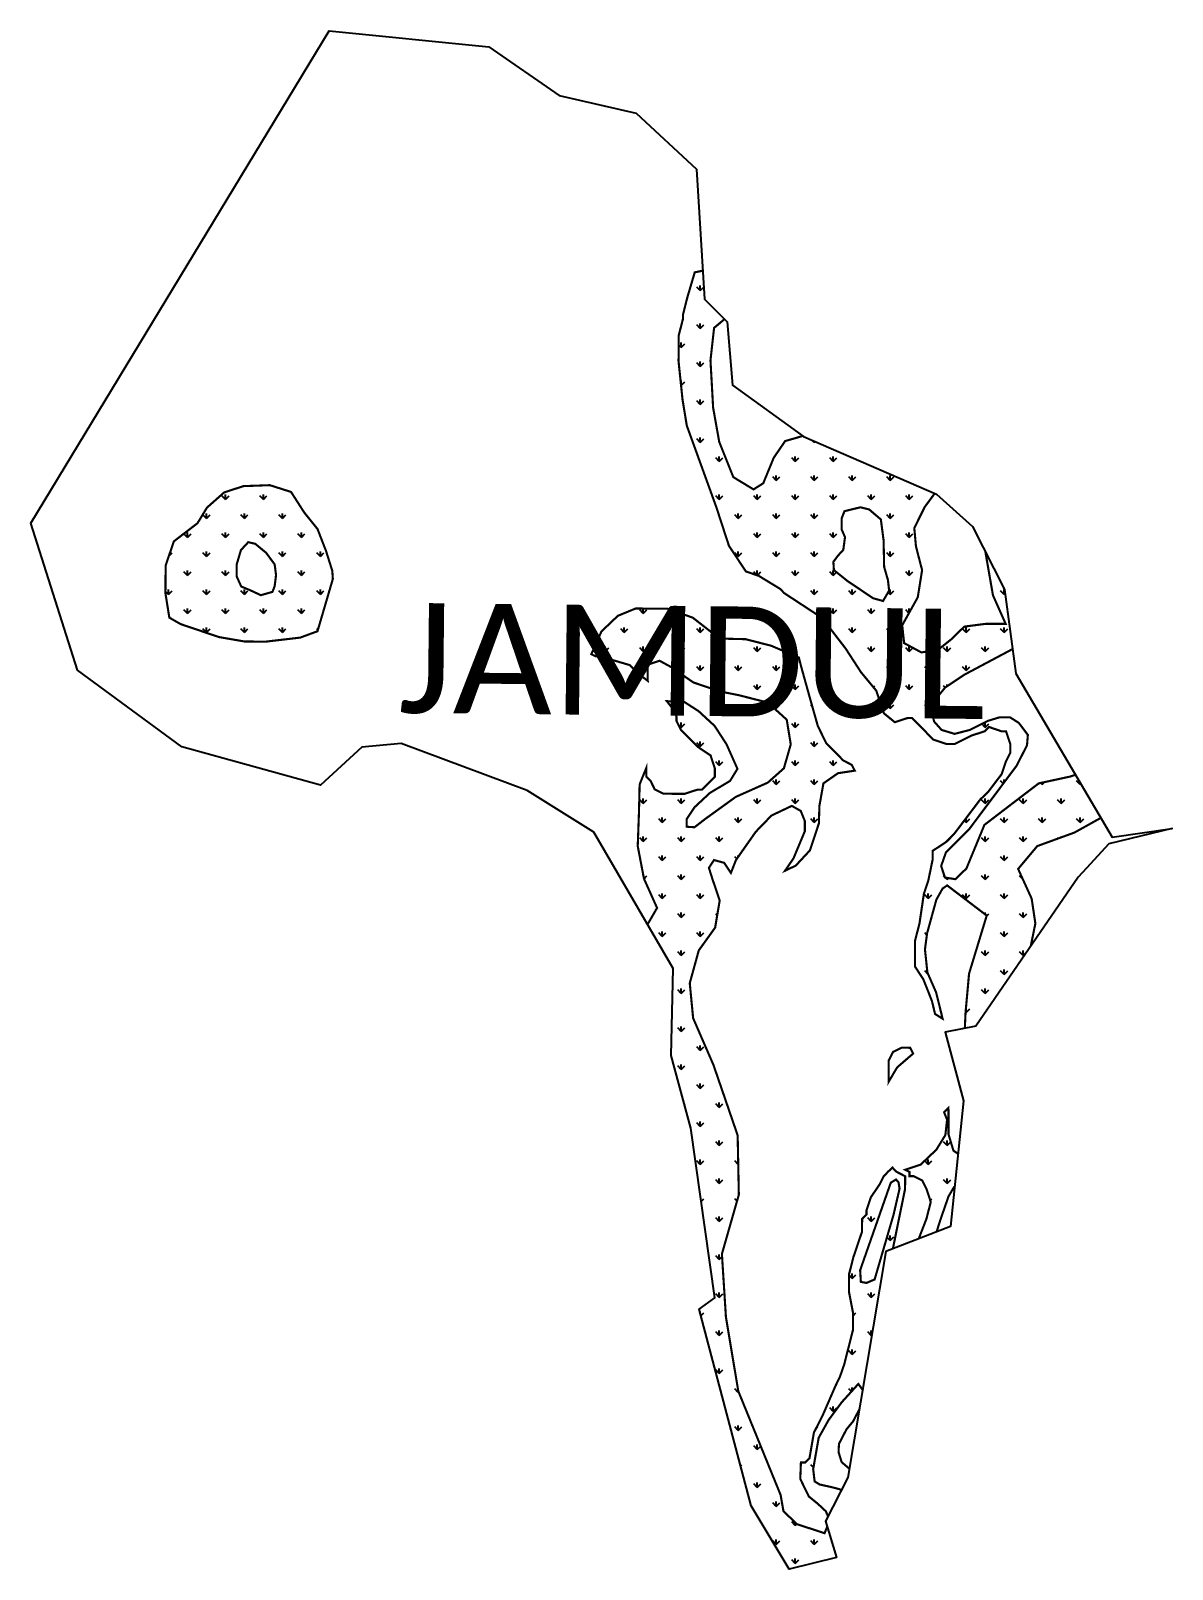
# Model space of a CAD drawing. Header units: metres. Extents: x 332876 to 333955, y 1790909 to 1792363.
import ezdxf

# ---------------------------------------------------------------- set-up
doc = ezdxf.new("R2010")
doc.units = ezdxf.units.M
doc.layers.add('MANGROOVES BUFFER ZONE', color=120, linetype='Continuous')
doc.layers.add('VILLAGE NAME', color=250, linetype='Continuous')

msp = doc.modelspace()

# ---------------------------------------------------------------- hatches: boundary and pattern name
at = {"layer": 'MANGROOVES BUFFER ZONE'}
h = msp.add_hatch(dxfattribs=at)
h.set_pattern_fill('GRASS', color=256)
h.paths.add_polyline_path([(333749.9, 1791561.4), (333740.1, 1791563), (333736.5, 1791573.8), (333741.1, 1791586.9), (333763.4, 1791609.2), (333807.9, 1791668.7), (333817.7, 1791688), (333818.5, 1791697.8), (333809.9, 1791709.2), (333801.5, 1791714.5), (333791.9, 1791714.5), (333780.5, 1791711), (333763.7, 1791702.5), (333749.2, 1791698.8), (333736.9, 1791702.5), (333729.9, 1791710.4), (333727.5, 1791720.3), (333733.2, 1791734), (333740.4, 1791742.7), (333758.6, 1791754.8), (333812.8, 1791783.6), (333866, 1791668.2), (333868.1, 1791661.8), (333858.9, 1791658.5), (333828.8, 1791652), (333803.9, 1791633), (333777.4, 1791612.7), (333760.4, 1791571.5)], flags=16)
h.paths.add_polyline_path([(333681.6, 1791824.4), (333672.2, 1791827), (333648.2, 1791843.1), (333635.1, 1791853.6), (333634.6, 1791861.4), (333638.8, 1791867.1), (333644, 1791872.8), (333645.6, 1791884.8), (333642.4, 1791892.1), (333642.4, 1791902.5), (333645.1, 1791909.3), (333660.2, 1791913), (333668.5, 1791910.9), (333679.5, 1791901.5), (333682.1, 1791881.7), (333682.6, 1791856.7), (333686.2, 1791844.2), (333687.3, 1791834.3)], flags=16)
h.paths.add_polyline_path([(333749.1, 1791271), (333752.4, 1791301.9), (333748.1, 1791304.8), (333743.5, 1791320.2), (333743.4, 1791345.2), (333739.3, 1791341.1), (333742.1, 1791334), (333740.5, 1791319.5), (333732, 1791305.7), (333717.2, 1791291.6), (333702.6, 1791286.7), (333706.6, 1791284.6), (333706.6, 1791280.6), (333710.6, 1791280.6), (333718.7, 1791276.5), (333722.7, 1791268.4), (333726.7, 1791256.2), (333722.5, 1791240), (333715.3, 1791221.5), (333732.2, 1791228), (333735.6, 1791238.8), (333743.5, 1791261.6)])
h.paths.add_polyline_path([(333534.3, 1792088.3), (333512.8, 1792109.9), (333511.2, 1792136.7), (333503.5, 1792135.1), (333496.6, 1792111.7), (333492.5, 1792095.5), (333492.5, 1792091.5), (333488.3, 1792075.3), (333488.2, 1792051), (333492, 1792014.5), (333496, 1791990.2), (333523.9, 1791913.2), (333535.8, 1791876.7), (333551.9, 1791852.3), (333564, 1791848.2), (333584.2, 1791835.9), (333588.2, 1791831.8), (333623.9, 1791808.4), (333646.3, 1791779.3), (333660.7, 1791757.1), (333675.1, 1791739.7), (333682.5, 1791718.1), (333692.7, 1791709.8), (333704.9, 1791713.8), (333709, 1791713.8), (333713, 1791709.7), (333721, 1791701.6), (333729.1, 1791693.4), (333741.2, 1791689.3), (333749.3, 1791689.2), (333765.5, 1791697.3), (333777.7, 1791701.2), (333781.8, 1791705.3), (333793.9, 1791701.1), (333797.9, 1791701.1), (333801.9, 1791689), (333801.9, 1791680.9), (333797.8, 1791672.8), (333793.7, 1791660.7), (333781.4, 1791644.5), (333773.3, 1791636.5), (333761.1, 1791620.4), (333748.8, 1791604.2), (333740.7, 1791596.2), (333728.5, 1791588.2), (333728.5, 1791580.1), (333724.3, 1791559.8), (333720.2, 1791547.7), (333716, 1791519.4), (333711.8, 1791503.2), (333711.8, 1791491.1), (333711.7, 1791478.9), (333719.7, 1791466.7), (333727.7, 1791446.5), (333730.8, 1791433.9), (333737.9, 1791429.5), (333731.7, 1791454.5), (333723.5, 1791473.2), (333721.2, 1791495.1), (333723.2, 1791510.2), (333732, 1791542.1), (333737.9, 1791552.6), (333742.2, 1791555.5), (333779.6, 1791527), (333762.9, 1791472.1), (333759.6, 1791435.5), (333758.9, 1791420.5), (333769.4, 1791422.6), (333821.2, 1791498), (333825.6, 1791519.5), (333822.1, 1791543), (333809.3, 1791571.1), (333827.4, 1791592.7), (333862.6, 1791605.5), (333887.4, 1791619.3), (333863.4, 1791660.1), (333868.1, 1791661.8), (333866, 1791668.2), (333812.8, 1791783.6), (333804.1, 1791779), (333796.5, 1791835.2), (333766, 1791894.7), (333732.2, 1791925.4), (333606.4, 1791979.9), (333539.2, 1792028.3)])
h.paths.add_polyline_path([(333778.4, 1791870.5), (333766, 1791894.7), (333732.2, 1791925.4), (333730.2, 1791926.2), (333730.2, 1791925.8), (333721, 1791913.3), (333711.1, 1791893.4), (333712.7, 1791876), (333718.5, 1791853.6), (333714.4, 1791827.9), (333699.7, 1791801.5), (333701.5, 1791784.6), (333717.8, 1791775.8), (333733.4, 1791778.1), (333746.1, 1791788.2), (333758.4, 1791800.2), (333778.6, 1791802.8), (333797.5, 1791802.8), (333785.5, 1791829.8)])
h.paths.add_polyline_path([(333534.3, 1792088.3), (333531.7, 1792090.9), (333521.8, 1792082.6), (333518.4, 1792051.9), (333520.9, 1792007.1), (333526.7, 1791974.7), (333540, 1791941.5), (333559.1, 1791929.9), (333568.3, 1791935.7), (333578.2, 1791959.8), (333589, 1791975.6), (333605.6, 1791980.4), (333539.2, 1792028.3)])
h = msp.add_hatch(dxfattribs=at)
h.set_pattern_fill('GRASS', color=256)
h.paths.add_polyline_path([(333134.3, 1791908), (333121.8, 1791927.5), (333101.7, 1791933.9), (333076.8, 1791933), (333058.6, 1791927.1), (333042.3, 1791912.7), (333033.3, 1791897.9), (333011, 1791880.8), (333003.2, 1791858), (333003, 1791831.8), (333006.7, 1791808.7), (333017.3, 1791802.6), (333053.6, 1791790.3), (333077.9, 1791786.1), (333098.1, 1791786), (333130.5, 1791789.8), (333146.8, 1791795.8), (333161.3, 1791845.2), (333160.8, 1791852.9), (333154.9, 1791871.6), (333146.8, 1791892.5)])
h.paths.add_polyline_path([(333087.9, 1791878.5), (333098.2, 1791870), (333106.3, 1791859), (333107.6, 1791849), (333106.3, 1791838.4), (333104.2, 1791833), (333093.2, 1791829.9), (333083.8, 1791834.3), (333074.7, 1791838.1), (333070.3, 1791847.8), (333070.3, 1791858.7), (333074.4, 1791872.5), (333081.3, 1791880)], flags=16)
h = msp.add_hatch(dxfattribs=at)
h.set_pattern_fill('GRASS', color=256)
h.paths.add_polyline_path([(333561.2, 1791606.2), (333576.1, 1791621.6), (333595.3, 1791630.7), (333603.8, 1791625.9), (333607.6, 1791616.3), (333607.6, 1791606.7), (333596.9, 1791581.1), (333588.9, 1791569.4), (333599, 1791574.2), (333612.4, 1791588.6), (333620.9, 1791614.2), (333621.4, 1791630.7), (333625.2, 1791652), (333639, 1791661.6), (333654.8, 1791664), (333652, 1791669.5), (333644, 1791673.6), (333635.9, 1791681.8), (333627.9, 1791689.9), (333619.9, 1791706.2), (333611.9, 1791734.5), (333604, 1791762.9), (333602, 1791771), (333575.8, 1791782.1), (333551.6, 1791788.3), (333526.4, 1791788.9), (333518, 1791795.9), (333501.7, 1791808.6), (333478, 1791817.1), (333447.6, 1791817.3), (333430.8, 1791810.4), (333415.3, 1791795.6), (333405.7, 1791774.1), (333409.7, 1791772.1), (333413.8, 1791772.1), (333442.1, 1791763.8), (333450.1, 1791755.7), (333459.1, 1791748.9), (333458.9, 1791764.1), (333470.3, 1791767.9), (333481.1, 1791762), (333502.2, 1791747.4), (333528.2, 1791738.7), (333544.5, 1791735.5), (333572.6, 1791728.4), (333590.5, 1791712.2), (333594.3, 1791688.9), (333587.8, 1791666.2), (333572.6, 1791652.7), (333542.3, 1791639.2), (333513.1, 1791618.1), (333503.3, 1791610.5), (333495.8, 1791611), (333495.8, 1791618.1), (333503.3, 1791629.4), (333517.9, 1791643), (333536.9, 1791654.3), (333543.9, 1791665.7), (333533.6, 1791688.9), (333522.3, 1791706.3), (333507.1, 1791720.3), (333493.6, 1791729), (333477.1, 1791729.7), (333482.3, 1791723.1), (333486.3, 1791715), (333486.3, 1791710.9), (333490.3, 1791702.8), (333494.3, 1791698.8), (333498.4, 1791694.7), (333506.4, 1791686.5), (333518.5, 1791678.4), (333522.5, 1791666.2), (333522.5, 1791658.1), (333510.2, 1791646), (333506.2, 1791646.1), (333494, 1791642.1), (333485.9, 1791642.1), (333477.8, 1791642.2), (333473.8, 1791642.2), (333465.7, 1791646.3), (333461.7, 1791654.4), (333457.7, 1791658.5), (333457.7, 1791666.6), (333451.4, 1791651), (333450.8, 1791625.3), (333449.6, 1791592.7), (333455.5, 1791561.9), (333467.9, 1791534.2), (333458.8, 1791518.5), (333483.1, 1791476.9), (333481.2, 1791394.8), (333499.8, 1791326), (333522.4, 1791165.6), (333507.6, 1791154.8), (333556.8, 1790968.9), (333592.7, 1790909), (333637.6, 1790920.1), (333628.7, 1790949.1), (333626.3, 1790943.1), (333600.2, 1790951.6), (333587.4, 1790963.9), (333584.7, 1790979.3), (333544.7, 1791077.4), (333533, 1791147.4), (333529.2, 1791207.1), (333545.2, 1791263), (333544.1, 1791319.2), (333521.2, 1791385.8), (333502, 1791430), (333498.8, 1791463.1), (333507.3, 1791494), (333522.8, 1791515.6), (333527.1, 1791541.2), (333520.1, 1791562), (333516.9, 1791572.1), (333521.7, 1791579.5), (333531.3, 1791576.9), (333537.7, 1791567.3), (333542.5, 1791579.5)])
h = msp.add_hatch(dxfattribs=at)
h.set_pattern_fill('GRASS', color=256)
h.paths.add_polyline_path([(333710, 1791396.5), (333707.2, 1791402), (333699.1, 1791402.1), (333691, 1791398.1), (333686.9, 1791390), (333686.9, 1791381.9), (333686.8, 1791369.8), (333694.9, 1791383.5)])
h = msp.add_hatch(dxfattribs=at)
h.set_pattern_fill('GRASS', color=256)
h.paths.add_polyline_path([(333642, 1790983.7), (333640.3, 1790984.7), (333633.6, 1790986.5), (333621.8, 1790989.1), (333616.9, 1790992), (333615.5, 1791003.6), (333620.7, 1791033.3), (333630.2, 1791050.3), (333642.6, 1791067), (333658.2, 1791084.2), (333662.1, 1791078.8), (333684.1, 1791209.5), (333690.9, 1791212.1), (333694.1, 1791228), (333702.4, 1791268.5), (333702.5, 1791280.6), (333694.4, 1791284.7), (333690.4, 1791288.8), (333686.3, 1791284.8), (333682.3, 1791280.7), (333678.2, 1791272.7), (333670, 1791260.6), (333665.9, 1791248.4), (333665.9, 1791244.4), (333661.8, 1791240.4), (333661.7, 1791228.2), (333653.5, 1791204), (333649.4, 1791187.8), (333649.3, 1791171.6), (333653.2, 1791151.3), (333653.1, 1791135.1), (333649, 1791119), (333644.9, 1791102.8), (333640.7, 1791090.7), (333636.7, 1791082.6), (333624.4, 1791054.3), (333616.2, 1791038.2), (333612, 1791013.9), (333607.9, 1791009.9), (333603.9, 1791009.9), (333603.3, 1790994.4), (333611.4, 1790977.8), (333619.9, 1790970.9), (333627.4, 1790963.9), (333629.5, 1790959.2)])
h.paths.add_polyline_path([(333660.6, 1791180.7), (333659.9, 1791191.7), (333688.9, 1791274.5), (333693.9, 1791277.5), (333696.2, 1791274.8), (333697.2, 1791268.8), (333691.5, 1791244.2), (333673.6, 1791183), (333665.9, 1791179.7)], flags=16)

# ---------------------------------------------------------------- linework, layer by layer
at = {"color": 3}
msp.add_lwpolyline([(332875.7, 1791898), (333157.7, 1792363.5), (333308.7, 1792348.3), (333375.2, 1792302.3), (333448.2, 1792285.7), (333505.3, 1792232.7), (333512.8, 1792109.9), (333534.3, 1792088.3), (333539.2, 1792028.3), (333606.4, 1791979.9), (333732.2, 1791925.4), (333766, 1791894.7), (333796.5, 1791835.2), (333807.2, 1791755.9), (333898.1, 1791601.1), (333955, 1791609.3), (333895.1, 1791594.9), (333874, 1791571.9), (333866, 1791563.3), (333769.4, 1791422.6), (333740.4, 1791416.8), (333757.6, 1791351.7), (333745.2, 1791233), (333684.1, 1791209.5), (333648.2, 1790995.9), (333627, 1790954.4), (333637.6, 1790920.1), (333592.7, 1790909), (333556.8, 1790968.9), (333507.6, 1791154.8), (333522.4, 1791165.6), (333499.8, 1791326), (333481.2, 1791394.8), (333483.1, 1791476.9), (333408.1, 1791605.7), (333345.1, 1791645.2), (333225.9, 1791689.6), (333188.8, 1791686.1), (333149.7, 1791650.4), (333018.6, 1791686.4), (332920, 1791759), (332875.7, 1791898)], dxfattribs=at)
at = {"layer": 'MANGROOVES BUFFER ZONE', "const_width": 2}
for points in [[(333511.2, 1792136.7), (333503.5, 1792135.1), (333496.6, 1792111.7), (333492.5, 1792095.5), (333492.5, 1792091.5), (333488.3, 1792075.3), (333488.2, 1792051), (333492, 1792014.5), (333496, 1791990.2), (333523.9, 1791913.2), (333535.8, 1791876.7), (333551.9, 1791852.3), (333564, 1791848.2), (333584.2, 1791835.9), (333588.2, 1791831.8), (333623.9, 1791808.4), (333646.3, 1791779.3), (333660.7, 1791757.1), (333675.1, 1791739.7), (333682.5, 1791718.1), (333692.7, 1791709.8), (333704.9, 1791713.8), (333709, 1791713.8), (333713, 1791709.7), (333721, 1791701.6), (333729.1, 1791693.4), (333741.2, 1791689.3), (333749.3, 1791689.2), (333765.5, 1791697.3), (333777.7, 1791701.2), (333781.8, 1791705.3), (333793.9, 1791701.1), (333797.9, 1791701.1), (333801.9, 1791689), (333801.9, 1791680.9), (333797.8, 1791672.8), (333793.7, 1791660.7), (333781.4, 1791644.5), (333773.3, 1791636.5), (333761.1, 1791620.4), (333748.8, 1791604.2), (333740.7, 1791596.2), (333728.5, 1791588.2), (333728.5, 1791580.1), (333724.3, 1791559.8), (333720.2, 1791547.7), (333716, 1791519.4), (333711.8, 1791503.2), (333711.8, 1791491.1), (333711.7, 1791478.9), (333719.7, 1791466.7), (333727.7, 1791446.5), (333730.8, 1791433.9), (333737.9, 1791429.5), (333731.7, 1791454.5), (333723.5, 1791473.2), (333721.2, 1791495.1), (333723.2, 1791510.2), (333732, 1791542.1), (333737.9, 1791552.6), (333742.2, 1791555.5), (333779.6, 1791527), (333762.9, 1791472.1), (333759.6, 1791435.5), (333758.9, 1791420.5)], [(333605.6, 1791980.4), (333589, 1791975.6), (333578.2, 1791959.8), (333568.3, 1791935.7), (333559.1, 1791929.9), (333540, 1791941.5), (333526.7, 1791974.7), (333520.9, 1792007.1), (333518.4, 1792051.9), (333521.8, 1792082.6), (333531.7, 1792090.9)], [(333778.4, 1791870.5), (333785.5, 1791829.8), (333797.5, 1791802.8), (333778.6, 1791802.8), (333758.4, 1791800.2), (333746.1, 1791788.2), (333733.4, 1791778.1), (333717.8, 1791775.8), (333701.5, 1791784.6), (333699.7, 1791801.5), (333714.4, 1791827.9), (333718.5, 1791853.6), (333712.7, 1791876), (333711.1, 1791893.4), (333721, 1791913.3), (333730.2, 1791925.8), (333730.2, 1791926.2)], [(333628.7, 1790949.1), (333626.3, 1790943.1), (333600.2, 1790951.6), (333587.4, 1790963.9), (333584.7, 1790979.3), (333544.7, 1791077.4), (333533, 1791147.4), (333529.2, 1791207.1), (333545.2, 1791263), (333544.1, 1791319.2), (333521.2, 1791385.8), (333502, 1791430), (333498.8, 1791463.1), (333507.3, 1791494), (333522.8, 1791515.6), (333527.1, 1791541.2), (333520.1, 1791562), (333516.9, 1791572.1), (333521.7, 1791579.5), (333531.3, 1791576.9), (333537.7, 1791567.3), (333542.5, 1791579.5), (333561.2, 1791606.2), (333576.1, 1791621.6), (333595.3, 1791630.7), (333603.8, 1791625.9), (333607.6, 1791616.3), (333607.6, 1791606.7), (333596.9, 1791581.1), (333588.9, 1791569.4), (333599, 1791574.2), (333612.4, 1791588.6), (333620.9, 1791614.2), (333621.4, 1791630.7), (333625.2, 1791652), (333639, 1791661.6), (333654.8, 1791664), (333652, 1791669.5), (333644, 1791673.6), (333635.9, 1791681.8), (333627.9, 1791689.9), (333619.9, 1791706.2), (333611.9, 1791734.5), (333604, 1791762.9), (333602, 1791771), (333575.8, 1791782.1), (333551.6, 1791788.3), (333526.4, 1791788.9), (333518, 1791795.9), (333501.7, 1791808.6), (333478, 1791817.1), (333447.6, 1791817.3), (333430.8, 1791810.4), (333415.3, 1791795.6), (333405.7, 1791774.1), (333409.7, 1791772.1), (333413.8, 1791772.1), (333442.1, 1791763.8), (333450.1, 1791755.7), (333459.1, 1791748.9), (333458.9, 1791764.1), (333470.3, 1791767.9), (333481.1, 1791762), (333502.2, 1791747.4), (333528.2, 1791738.7), (333544.5, 1791735.5), (333572.6, 1791728.4), (333590.5, 1791712.2), (333594.3, 1791688.9), (333587.8, 1791666.2), (333572.6, 1791652.7), (333542.3, 1791639.2), (333513.1, 1791618.1), (333503.3, 1791610.5), (333495.8, 1791611), (333495.8, 1791618.1), (333503.3, 1791629.4), (333517.9, 1791643), (333536.9, 1791654.3), (333543.9, 1791665.7), (333533.6, 1791688.9), (333522.3, 1791706.3), (333507.1, 1791720.3), (333493.6, 1791729), (333477.1, 1791729.7), (333482.3, 1791723.1), (333486.3, 1791715), (333486.3, 1791710.9), (333490.3, 1791702.8), (333494.3, 1791698.8), (333498.4, 1791694.7), (333506.4, 1791686.5), (333518.5, 1791678.4), (333522.5, 1791666.2), (333522.5, 1791658.1), (333510.2, 1791646), (333506.2, 1791646.1), (333494, 1791642.1), (333485.9, 1791642.1), (333477.8, 1791642.2), (333473.8, 1791642.2), (333465.7, 1791646.3), (333461.7, 1791654.4), (333457.7, 1791658.5), (333457.7, 1791666.6), (333451.4, 1791651), (333450.8, 1791625.3), (333449.6, 1791592.7), (333455.5, 1791561.9), (333467.9, 1791534.2), (333458.8, 1791518.5)], [(333863.4, 1791660.1), (333858.9, 1791658.5), (333828.8, 1791652), (333803.9, 1791633), (333777.4, 1791612.7), (333760.4, 1791571.5), (333749.9, 1791561.4), (333740.1, 1791563), (333736.5, 1791573.8), (333741.1, 1791586.9), (333763.4, 1791609.2), (333807.9, 1791668.7), (333817.7, 1791688), (333818.5, 1791697.8), (333809.9, 1791709.2), (333801.5, 1791714.5), (333791.9, 1791714.5), (333780.5, 1791711), (333763.7, 1791702.5), (333749.2, 1791698.8), (333736.9, 1791702.5), (333729.9, 1791710.4), (333727.5, 1791720.3), (333733.2, 1791734), (333740.4, 1791742.7), (333758.6, 1791754.8), (333804.1, 1791779)], [(333821.2, 1791498), (333825.6, 1791519.5), (333822.1, 1791543), (333809.3, 1791571.1), (333827.4, 1791592.7), (333862.6, 1791605.5), (333887.4, 1791619.3)], [(333752.4, 1791301.9), (333748.1, 1791304.8), (333743.5, 1791320.2), (333743.4, 1791345.2), (333739.3, 1791341.1), (333742.1, 1791334), (333740.5, 1791319.5), (333732, 1791305.7), (333717.2, 1791291.6), (333702.6, 1791286.7), (333706.6, 1791284.6), (333706.6, 1791280.6), (333710.6, 1791280.6), (333718.7, 1791276.5), (333722.7, 1791268.4), (333726.7, 1791256.2), (333722.5, 1791240), (333715.3, 1791221.5)], [(333690.9, 1791212.1), (333694.1, 1791228), (333702.4, 1791268.5), (333702.5, 1791280.6), (333694.4, 1791284.7), (333690.4, 1791288.8), (333686.3, 1791284.8), (333682.3, 1791280.7), (333678.2, 1791272.7), (333670, 1791260.6), (333665.9, 1791248.4), (333665.9, 1791244.4), (333661.8, 1791240.4), (333661.7, 1791228.2), (333653.5, 1791204), (333649.4, 1791187.8), (333649.3, 1791171.6), (333653.2, 1791151.3), (333653.1, 1791135.1), (333649, 1791119), (333644.9, 1791102.8), (333640.7, 1791090.7), (333636.7, 1791082.6), (333624.4, 1791054.3), (333616.2, 1791038.2), (333612, 1791013.9), (333607.9, 1791009.9), (333603.9, 1791009.9), (333603.3, 1790994.4), (333611.4, 1790977.8), (333619.9, 1790970.9), (333627.4, 1790963.9), (333629.5, 1790959.2)], [(333732.2, 1791228), (333735.6, 1791238.8), (333743.5, 1791261.6), (333749.1, 1791271)], [(333642, 1790983.7), (333640.3, 1790984.7), (333633.6, 1790986.5), (333621.8, 1790989.1), (333616.9, 1790992), (333615.5, 1791003.6), (333620.7, 1791033.3), (333630.2, 1791050.3), (333642.6, 1791067), (333658.2, 1791084.2), (333662.8, 1791077.9)], [(333659.5, 1791060.8), (333653.2, 1791048.8), (333647, 1791041.3), (333639.9, 1791027.6), (333639.5, 1791019.8), (333642.4, 1791010.3), (333650, 1791003.8)]]:
    msp.add_lwpolyline(points, dxfattribs=at)
for points in [[(333134.3, 1791908), (333121.8, 1791927.5), (333101.7, 1791933.9), (333076.8, 1791933), (333058.6, 1791927.1), (333042.3, 1791912.7), (333033.3, 1791897.9), (333011, 1791880.8), (333003.2, 1791858), (333003, 1791831.8), (333006.7, 1791808.7), (333017.3, 1791802.6), (333053.6, 1791790.3), (333077.9, 1791786.1), (333098.1, 1791786), (333130.5, 1791789.8), (333146.8, 1791795.8), (333161.3, 1791845.2), (333160.8, 1791852.9), (333154.9, 1791871.6), (333146.8, 1791892.5), (333134.3, 1791908)], [(333681.6, 1791824.4), (333672.2, 1791827), (333648.2, 1791843.1), (333635.1, 1791853.6), (333634.6, 1791861.4), (333638.8, 1791867.1), (333644, 1791872.8), (333645.6, 1791884.8), (333642.4, 1791892.1), (333642.4, 1791902.5), (333645.1, 1791909.3), (333660.2, 1791913), (333668.5, 1791910.9), (333679.5, 1791901.5), (333682.1, 1791881.7), (333682.6, 1791856.7), (333686.2, 1791844.2), (333687.3, 1791834.3), (333681.6, 1791824.4)], [(333087.9, 1791878.5), (333098.2, 1791870), (333106.3, 1791859), (333107.6, 1791849), (333106.3, 1791838.4), (333104.2, 1791833), (333093.2, 1791829.9), (333083.8, 1791834.3), (333074.7, 1791838.1), (333070.3, 1791847.8), (333070.3, 1791858.7), (333074.4, 1791872.5), (333081.3, 1791880), (333087.9, 1791878.5)], [(333710, 1791396.5), (333707.2, 1791402), (333699.1, 1791402.1), (333691, 1791398.1), (333686.9, 1791390), (333686.9, 1791381.9), (333686.8, 1791369.8), (333694.9, 1791383.5), (333710, 1791396.5)], [(333693.9, 1791277.5), (333696.2, 1791274.8), (333697.2, 1791268.8), (333691.5, 1791244.2), (333673.6, 1791183), (333665.9, 1791179.7), (333660.6, 1791180.7), (333659.9, 1791191.7), (333688.9, 1791274.5), (333693.9, 1791277.5)]]:
    msp.add_lwpolyline(points, close=True, dxfattribs=at)

# ---------------------------------------------------------------- texts
at = {"layer": 'VILLAGE NAME', "insert": (333224.1, 1791822.7), "char_height": 103.843, "attachment_point": 1, "rotation": 359.3742}
msp.add_mtext_dynamic_manual_height_columns('{\\fCalibri|b0|i0|c0|p34;JAMDUL}', width=1024.702, gutter_width=519.2, heights=[0], dxfattribs=at)

doc.saveas('drawing.dxf')
